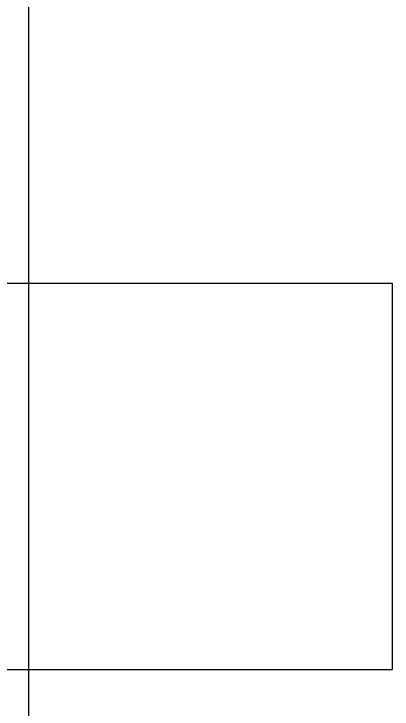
# Model space of a CAD drawing. Header units: millimetres. Extents: x -5505 to 394412, y -8522 to 584759.
# Drawn here: x 245546.9 to 245586.1, y 485950 to 486022.1 of the extents above; entities that cross this region are included whole.
import ezdxf

# ---------------------------------------------------------------- set-up
doc = ezdxf.new("R2010")
doc.units = ezdxf.units.MM

# ---------------------------------------------------------------- blocks, each defined once
blk = doc.blocks.new('Shaft_Bearing_C!')
for p, q in [((0, -140), (0, 0)), ((-45, -50), (37.6, -50)), ((0, -50), (37.6, -50)), ((37.6, -50), (37.6, -90)), ((-45, -90), (37.6, -90)), ((0, -90), (37.6, -90))]:
    blk.add_line(p, q)
blk = doc.blocks.new('C-1S DRUM RIGHT')
blk.add_blockref('Shaft_Bearing_C!', (30, 189.12))

msp = doc.modelspace()

# ---------------------------------------------------------------- block references
msp.add_blockref('C-1S DRUM RIGHT', (245518.451, 485855.033))

doc.saveas('drawing.dxf')
